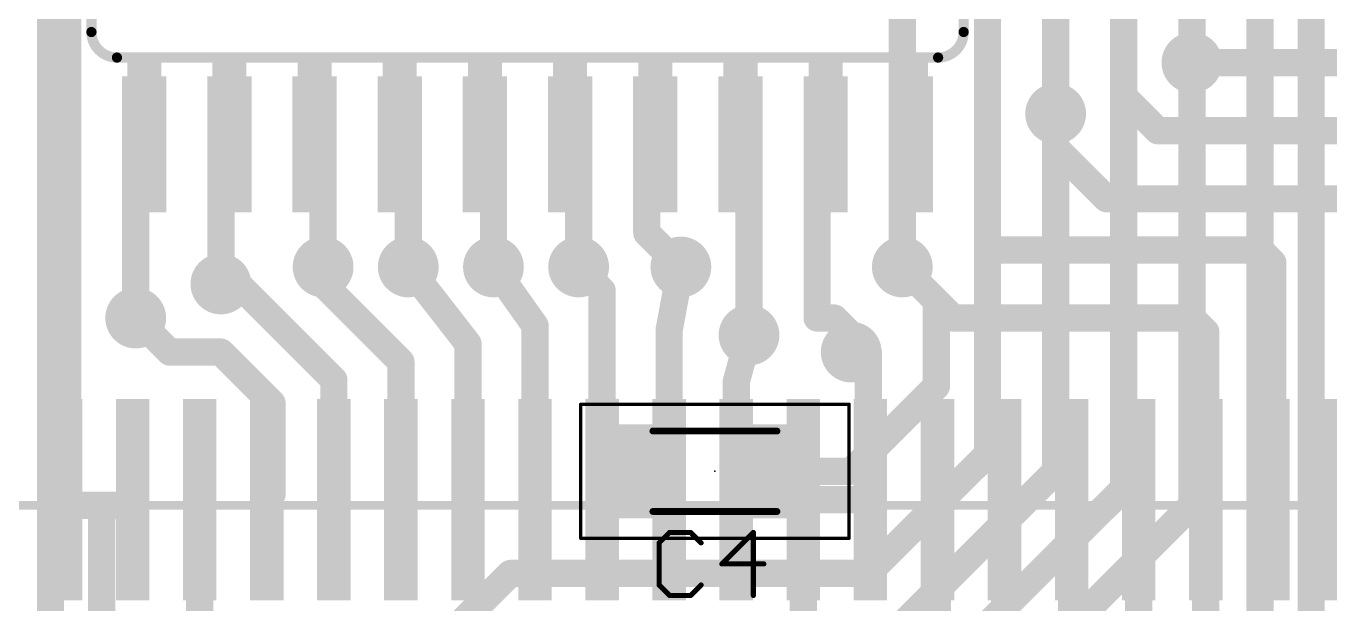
# Model space of a CAD drawing. Extents: x -31.8 to 31.8, y -40.8 to 40.8.
# Drawn here: x -14.59 to 4.85, y -8.08 to 0.55 of the extents above; entities that cross this region are included whole.
import ezdxf

# ---------------------------------------------------------------- set-up
doc = ezdxf.new("R2010")
doc.units = 0
for name, color, linetype in [('1', 12, 'CONTINUOUS'), ('16', 132, 'CONTINUOUS'), ('18', 110, 'CONTINUOUS'), ('21', 253, 'CONTINUOUS'), ('22', 253, 'CONTINUOUS'), ('23', 53, 'CONTINUOUS'), ('25', 253, 'CONTINUOUS'), ('39', 12, 'CONTINUOUS'), ('51', 253, 'CONTINUOUS')]:
    doc.layers.add(name, color=color, linetype=linetype)

# ---------------------------------------------------------------- blocks, each defined once
blk = doc.blocks.new('RECT')
blk.add_solid([(-0.5, -0.5), (0.5, -0.5), (-0.5, 0.5), (0.5, 0.5)])
blk = doc.blocks.new('ROUNDV')
at = {"const_width": 0.5}
blk.add_lwpolyline([(0, -0.25, 1), (0, 0.25, 1), (0, -0.25)], format="xyb", dxfattribs=at)

msp = doc.modelspace()

# ---------------------------------------------------------------- linework, layer by layer
at = {"layer": '1', "const_width": 0.4064}
for points in [[(0.762, -0.762), (0.762, 29.972)], [(4.572, 6.604), (4.572, -32.004)], [(3.81, 3.556), (3.81, -21.844)], [(2.794, 0), (2.794, 3.302)], [(-0.254, 2.286), (-0.254, -5.842)], [(-1.524, -1.27), (-1.524, 1.016)], [(1.778, 1.016), (1.778, -6.35)], [(-14.224, 0.762), (-14.224, -22.352)], [(2.794, 0), (2.794, -6.604)], [(0.762, -0.762), (0.762, -6.096)], [(-12.827, -1.143), (-12.954, -1.016)], [(-12.954, -1.016), (-12.954, -3.81)], [(-12.827, -1.2192), (-12.827, -1.143)], [(-10.287, -1.143), (-10.16, -1.27)], [(-10.287, -1.2192), (-10.287, -1.143)], [(-3.937, -1.143), (-3.81, -1.016)], [(-3.937, -1.2192), (-3.937, -1.143)], [(-3.81, -1.016), (-3.81, -4.064)], [(-1.397, -1.143), (-1.524, -1.27)], [(-1.397, -1.143), (-1.27, -1.016)], [(-1.397, -1.2192), (-1.397, -1.143)], [(-11.6332, -1.2192), (-11.684, -1.27)], [(-11.684, -1.27), (-11.684, -3.302)], [(-11.557, -1.2192), (-11.6332, -1.2192)], [(-10.16, -1.27), (-10.16, -3.048)], [(-9.017, -1.2192), (-9.0678, -1.27)], [(-9.0678, -1.27), (-8.89, -1.27)], [(-8.89, -1.27), (-8.89, -3.048)], [(-7.747, -1.2192), (-7.6708, -1.2192)], [(-7.6708, -1.2192), (-7.62, -1.27)], [(-7.62, -1.27), (-7.62, -3.048)], [(-6.477, -1.2192), (-6.4008, -1.2192)], [(-6.4008, -1.2192), (-6.35, -1.27)], [(-6.35, -1.27), (-6.35, -3.048)], [(-5.2578, -1.27), (-5.334, -1.27)], [(-5.334, -1.27), (-5.334, -2.54)], [(-5.207, -1.2192), (-5.2578, -1.27)], [(-2.7178, -1.27), (-2.794, -1.27)], [(-2.794, -1.27), (-2.794, -3.81)], [(-2.667, -1.2192), (-2.7178, -1.27)], [(-1.4478, -1.27), (-1.524, -1.27)], [(-1.524, -1.27), (-1.524, -3.048)], [(-1.397, -1.2192), (-1.4478, -1.27)], [(-5.334, -2.54), (-4.826, -3.048)], [(-1.524, -3.048), (-1.016, -3.556)], [(-1.016, -3.556), (-1.016, -4.826)], [(-2.794, -3.81), (-2.54, -3.81)], [(-2.54, -3.81), (-2.286, -4.064)], [(-2.286, -4.064), (-2.286, -4.318)], [(-1.016, -4.826), (-2.286, -6.096)], [(-0.254, -5.842), (-2.032, -7.62)], [(-2.286, -6.096), (-3.318, -6.096)], [(0.762, -6.096), (-1.524, -8.382)], [(1.778, -6.35), (-1.016, -9.144)], [(2.794, -6.604), (-0.508, -9.906)], [(-7.366, -7.62), (-8.89, -9.144)], [(-2.032, -7.62), (-7.366, -7.62)]]:
    msp.add_lwpolyline(points, dxfattribs=at)
at = {"layer": '1', "const_width": 0.2032}
for points in [[(2.8956, 0, 1), (2.6924, 0)], [(2.6924, 0, 1), (2.8956, 0)], [(0.8636, -0.762, 1), (0.6604, -0.762)], [(0.6604, -0.762, 1), (0.8636, -0.762)], [(-12.8524, -1.016, 1), (-13.0556, -1.016)], [(-12.8822, -0.9442, 1), (-13.0258, -1.0878)], [(-12.7254, -1.143, 1), (-12.9286, -1.143)], [(-12.8988, -1.2148, 1), (-12.7552, -1.0712)], [(-10.1854, -1.143, 1), (-10.3886, -1.143)], [(-10.2152, -1.0712, 1), (-10.3588, -1.2148)], [(-3.8354, -1.143, 1), (-4.0386, -1.143)], [(-4.0088, -1.0712, 1), (-3.8652, -1.2148)], [(-3.7084, -1.016, 1), (-3.9116, -1.016)], [(-3.7382, -1.0878, 1), (-3.8818, -0.9442)], [(-1.2954, -1.143, 1), (-1.4986, -1.143)], [(-1.4688, -1.0712, 1), (-1.3252, -1.2148)], [(-1.3252, -1.2148, 1), (-1.4688, -1.0712)], [(-1.1982, -1.0878, 1), (-1.3418, -0.9442)], [(-12.9286, -1.2192, 1), (-12.7254, -1.2192)], [(-11.5824, -1.27, 1), (-11.7856, -1.27)], [(-11.7558, -1.1982, 1), (-11.6122, -1.3418)], [(-11.6332, -1.1176, 1), (-11.6332, -1.3208)], [(-11.5614, -1.291, 1), (-11.705, -1.1474)], [(-11.557, -1.3208, 1), (-11.557, -1.1176)], [(-10.3886, -1.2192, 1), (-10.1854, -1.2192)], [(-10.0584, -1.27, 1), (-10.2616, -1.27)], [(-10.2318, -1.3418, 1), (-10.0882, -1.1982)], [(-9.0678, -1.1684, 1), (-9.0678, -1.3716)], [(-9.1396, -1.1982, 1), (-8.996, -1.3418)], [(-8.9452, -1.291, 1), (-9.0888, -1.1474)], [(-8.7884, -1.27, 1), (-8.9916, -1.27)], [(-8.89, -1.3716, 1), (-8.89, -1.1684)], [(-7.747, -1.1176, 1), (-7.747, -1.3208)], [(-7.599, -1.1474, 1), (-7.7426, -1.291)], [(-7.5184, -1.27, 1), (-7.7216, -1.27)], [(-7.6918, -1.3418, 1), (-7.5482, -1.1982)], [(-7.6708, -1.3208, 1), (-7.6708, -1.1176)], [(-6.477, -1.1176, 1), (-6.477, -1.3208)], [(-6.329, -1.1474, 1), (-6.4726, -1.291)], [(-6.2484, -1.27, 1), (-6.4516, -1.27)], [(-6.4218, -1.3418, 1), (-6.2782, -1.1982)], [(-6.4008, -1.3208, 1), (-6.4008, -1.1176)], [(-5.334, -1.1684, 1), (-5.334, -1.3716)], [(-5.2324, -1.27, 1), (-5.4356, -1.27)], [(-5.3296, -1.1982, 1), (-5.186, -1.3418)], [(-5.1352, -1.291, 1), (-5.2788, -1.1474)], [(-5.2578, -1.3716, 1), (-5.2578, -1.1684)], [(-4.0386, -1.2192, 1), (-3.8354, -1.2192)], [(-2.794, -1.1684, 1), (-2.794, -1.3716)], [(-2.6924, -1.27, 1), (-2.8956, -1.27)], [(-2.7896, -1.1982, 1), (-2.646, -1.3418)], [(-2.5952, -1.291, 1), (-2.7388, -1.1474)], [(-2.7178, -1.3716, 1), (-2.7178, -1.1684)], [(-1.524, -1.1684, 1), (-1.524, -1.3716)], [(-1.4224, -1.27, 1), (-1.6256, -1.27)], [(-1.5958, -1.1982, 1), (-1.4522, -1.3418)], [(-1.5196, -1.1982, 1), (-1.376, -1.3418)], [(-1.4986, -1.2192, 1), (-1.2954, -1.2192)], [(-1.3252, -1.291, 1), (-1.4688, -1.1474)], [(-1.4478, -1.3716, 1), (-1.4478, -1.1684)], [(-1.6256, -1.27, 1), (-1.4224, -1.27)], [(-5.4356, -2.54, 1), (-5.2324, -2.54)], [(-5.2622, -2.4682, 1), (-5.4058, -2.6118)], [(-4.8978, -3.1198, 1), (-4.7542, -2.9762)], [(-1.4522, -2.9762, 1), (-1.5958, -3.1198)], [(-10.2616, -3.048, 1), (-10.0584, -3.048)], [(-8.9916, -3.048, 1), (-8.7884, -3.048)], [(-7.7216, -3.048, 1), (-7.5184, -3.048)], [(-6.4516, -3.048, 1), (-6.2484, -3.048)], [(-1.6256, -3.048, 1), (-1.4224, -3.048)], [(-11.7856, -3.302, 1), (-11.5824, -3.302)], [(-0.9144, -3.556, 1), (-1.1176, -3.556)], [(-1.0878, -3.6278, 1), (-0.9442, -3.4842)], [(-2.794, -3.7084, 1), (-2.794, -3.9116)], [(-2.4682, -3.7382, 1), (-2.6118, -3.8818)], [(-2.54, -3.9116, 1), (-2.54, -3.7084)], [(-13.0556, -3.81, 1), (-12.8524, -3.81)], [(-2.8956, -3.81, 1), (-2.6924, -3.81)], [(-2.1844, -4.064, 1), (-2.3876, -4.064)], [(-3.9116, -4.064, 1), (-3.7084, -4.064)], [(-2.3578, -4.1358, 1), (-2.2142, -3.9922)], [(-2.3876, -4.318, 1), (-2.1844, -4.318)], [(-0.9442, -4.8978, 1), (-1.0878, -4.7542)], [(-1.1176, -4.826, 1), (-0.9144, -4.826)], [(-0.3556, -5.842, 1), (-0.1524, -5.842)], [(-0.1822, -5.9138, 1), (-0.3258, -5.7702)], [(-3.318, -5.9944, 1), (-3.318, -6.1976)], [(-2.3578, -6.0242, 1), (-2.2142, -6.1678)], [(-2.286, -6.1976, 1), (-2.286, -5.9944)], [(0.6604, -6.096, 1), (0.8636, -6.096)], [(0.8338, -6.1678, 1), (0.6902, -6.0242)], [(1.8498, -6.4218, 1), (1.7062, -6.2782)], [(1.6764, -6.35, 1), (1.8796, -6.35)], [(2.8658, -6.6758, 1), (2.7222, -6.5322)], [(2.6924, -6.604, 1), (2.8956, -6.604)], [(-7.366, -7.5184, 1), (-7.366, -7.7216)], [(-7.2942, -7.6918, 1), (-7.4378, -7.5482)], [(-2.1038, -7.5482, 1), (-1.9602, -7.6918)], [(-2.032, -7.7216, 1), (-2.032, -7.5184)]]:
    msp.add_lwpolyline(points, format="xyb", dxfattribs=at)
at = {"layer": '16', "const_width": 0.4064}
for points in [[(-0.254, 2.286), (-0.254, -2.794)], [(1.778, -0.508), (1.778, 1.016)], [(-13.97, 0.762), (-13.97, -5.304)], [(6.858, 0), (2.794, 0)], [(2.286, -1.016), (1.778, -0.508)], [(0.762, -0.762), (0.762, -1.27)], [(6.096, -1.016), (2.286, -1.016)], [(0.762, -1.27), (1.524, -2.032)], [(1.524, -2.032), (5.08, -2.032)], [(-0.254, -2.794), (3.81, -2.794)], [(3.81, -2.794), (4, -2.984)], [(-10.16, -3.048), (-10.16, -3.302)], [(-8.89, -3.048), (-8, -4.192)], [(-7.62, -3.048), (-7, -3.922)], [(-6.35, -3.048), (-6, -3.398)], [(-4.826, -3.048), (-5, -3.984)], [(-1.524, -3.048), (-0.762, -3.81)], [(4, -2.984), (4, -6.52)], [(-11.684, -3.302), (-11.43, -3.302)], [(-11.43, -3.302), (-10, -4.732)], [(-10.16, -3.302), (-9, -4.462)], [(-6, -3.398), (-6, -6.52)], [(-12.954, -3.81), (-12.446, -4.318)], [(-0.762, -3.81), (2.794, -3.81)], [(2.794, -3.81), (3, -4.016)], [(-7, -3.922), (-7, -6.52)], [(-5, -3.984), (-5, -6.52)], [(-3.81, -4.064), (-4, -4.762)], [(3, -4.016), (3, -6.52)], [(-8, -4.192), (-8, -6.52)], [(-12.446, -4.318), (-11.684, -4.318)], [(-11.684, -4.318), (-10.922, -5.08)], [(-9, -4.462), (-9, -6.52)], [(-2.286, -4.318), (-2.032, -4.318)], [(-2.032, -4.318), (-2.032, -6.52)], [(-10, -4.732), (-10, -6.52)], [(-4, -4.762), (-4, -6.52)], [(-10.922, -5.08), (-10.922, -6.442)], [(-13.97, -5.304), (-14, -6.52)], [(5.08, -5.668), (5, -6.52)], [(-14, -6.52), (-13.97, -6.55)], [(-13.97, -6.55), (-13.97, -6.604)], [(-13.97, -6.604), (-13.462, -6.604)], [(-13.462, -6.604), (-13.084, -6.604)], [(-13.462, -6.604), (-13.462, -10.16)], [(-13.084, -6.604), (-13, -6.52)], [(-12, -9.59), (-12, -6.52)], [(-10.922, -6.442), (-11, -6.52)], [(-11, -6.52), (-11, -6.78)], [(-2, -6.52), (-3, -6.52)], [(-3, -6.52), (-3, -8.334)], [(-2.032, -6.52), (-2, -6.52)], [(-1, -6.52), (-1, -9.382)], [(0, -6.52), (0, -9.652)], [(1, -6.52), (1, -10.43)], [(2, -6.52), (2, -10.128)], [(3, -6.52), (3, -9.35)], [(3, -6.52), (3, -6.81)], [(3, -6.81), (3.048, -6.858)]]:
    msp.add_lwpolyline(points, dxfattribs=at)
at = {"layer": '16', "const_width": 0.2032}
for points in [[(2.794, 0.1016, 1), (2.794, -0.1016)], [(1.8498, -0.4362, 1), (1.7062, -0.5798)], [(0.8636, -0.762, 1), (0.6604, -0.762)], [(1.6764, -0.508, 1), (1.8796, -0.508)], [(2.286, -0.9144, 1), (2.286, -1.1176)], [(2.2142, -1.0878, 1), (2.3578, -0.9442)], [(0.8338, -1.1982, 1), (0.6902, -1.3418)], [(0.6604, -1.27, 1), (0.8636, -1.27)], [(1.524, -1.9304, 1), (1.524, -2.1336)], [(1.4522, -2.1038, 1), (1.5958, -1.9602)], [(-0.254, -2.6924, 1), (-0.254, -2.8956)], [(-0.3556, -2.794, 1), (-0.1524, -2.794)], [(3.8818, -2.7222, 1), (3.7382, -2.8658)], [(3.81, -2.8956, 1), (3.81, -2.6924)], [(-10.0584, -3.048, 1), (-10.2616, -3.048)], [(-8.8098, -2.9856, 1), (-8.9702, -3.1104)], [(-7.5371, -2.9892, 1), (-7.7029, -3.1068)], [(-6.2782, -2.9762, 1), (-6.4218, -3.1198)], [(-4.7261, -3.0666, 1), (-4.9259, -3.0294)], [(-1.4522, -2.9762, 1), (-1.5958, -3.1198)], [(4.1016, -2.984, 1), (3.8984, -2.984)], [(3.9282, -3.0558, 1), (4.0718, -2.9122)], [(-11.684, -3.2004, 1), (-11.684, -3.4036)], [(-11.3582, -3.2302, 1), (-11.5018, -3.3738)], [(-11.43, -3.4036, 1), (-11.43, -3.2004)], [(-10.0882, -3.2302, 1), (-10.2318, -3.3738)], [(-10.2616, -3.302, 1), (-10.0584, -3.302)], [(-5.8984, -3.398, 1), (-6.1016, -3.398)], [(-6.0718, -3.4698, 1), (-5.9282, -3.3262)], [(-12.8822, -3.7382, 1), (-13.0258, -3.8818)], [(-0.762, -3.7084, 1), (-0.762, -3.9116)], [(-0.8338, -3.8818, 1), (-0.6902, -3.7382)], [(2.8658, -3.7382, 1), (2.7222, -3.8818)], [(2.794, -3.9116, 1), (2.794, -3.7084)], [(-6.8984, -3.922, 1), (-7.1016, -3.922)], [(-7.0829, -3.9808, 1), (-6.9171, -3.8632)], [(-4.8984, -3.984, 1), (-5.1016, -3.984)], [(-5.0999, -3.9654, 1), (-4.9001, -4.0026)], [(-3.712, -4.0907, 1), (-3.908, -4.0373)], [(3.1016, -4.016, 1), (2.8984, -4.016)], [(2.9282, -4.0878, 1), (3.0718, -3.9442)], [(-7.8984, -4.192, 1), (-8.1016, -4.192)], [(-8.0802, -4.2544, 1), (-7.9198, -4.1296)], [(-12.446, -4.2164, 1), (-12.446, -4.4196)], [(-12.5178, -4.3898, 1), (-12.3742, -4.2462)], [(-11.6122, -4.2462, 1), (-11.7558, -4.3898)], [(-11.684, -4.4196, 1), (-11.684, -4.2164)], [(-8.8984, -4.462, 1), (-9.1016, -4.462)], [(-2.286, -4.2164, 1), (-2.286, -4.4196)], [(-1.9304, -4.318, 1), (-2.1336, -4.318)], [(-2.032, -4.4196, 1), (-2.032, -4.2164)], [(-9.0718, -4.5338, 1), (-8.9282, -4.3902)], [(-9.8984, -4.732, 1), (-10.1016, -4.732)], [(-10.0718, -4.8038, 1), (-9.9282, -4.6602)], [(-3.8984, -4.762, 1), (-4.1016, -4.762)], [(-4.098, -4.7353, 1), (-3.902, -4.7887)], [(-10.8204, -5.08, 1), (-11.0236, -5.08)], [(-10.9938, -5.1518, 1), (-10.8502, -5.0082)], [(-13.8684, -5.3065, 1), (-14.0716, -5.3015)], [(-14.0716, -5.304, 1), (-13.8684, -5.304)], [(-13.9282, -6.4482, 1), (-14.0718, -6.5918)], [(-13.8684, -6.55, 1), (-14.0716, -6.55)], [(-13.97, -6.5024, 1), (-13.97, -6.7056)], [(-14.0418, -6.6218, 1), (-13.8982, -6.4782)], [(-13.462, -6.5024, 1), (-13.462, -6.7056)], [(-13.3604, -6.604, 1), (-13.5636, -6.604)], [(-13.462, -6.7056, 1), (-13.462, -6.5024)], [(-13.084, -6.7056, 1), (-13.084, -6.5024)], [(-12.9282, -6.5918, 1), (-13.0718, -6.4482)], [(-11.8984, -6.52, 1), (-12.1016, -6.52)], [(-10.8984, -6.52, 1), (-11.1016, -6.52)], [(-11.0718, -6.4482, 1), (-10.9282, -6.5918)], [(-11.0236, -6.442, 1), (-10.8204, -6.442)], [(-10.8502, -6.5138, 1), (-10.9938, -6.3702)], [(-3, -6.4184, 1), (-3, -6.6216)], [(-2.8984, -6.52, 1), (-3.1016, -6.52)], [(-2.032, -6.4184, 1), (-2.032, -6.6216)], [(-2, -6.6216, 1), (-2, -6.4184)], [(-2, -6.6216, 1), (-2, -6.4184)], [(-0.8984, -6.52, 1), (-1.1016, -6.52)], [(0.1016, -6.52, 1), (-0.1016, -6.52)], [(1.1016, -6.52, 1), (0.8984, -6.52)], [(2.1016, -6.52, 1), (1.8984, -6.52)], [(3.1016, -6.52, 1), (2.8984, -6.52)], [(3.1016, -6.52, 1), (2.8984, -6.52)], [(4.8988, -6.5105, 1), (5.1012, -6.5295)], [(-14.1016, -6.5175, 1), (-13.8984, -6.5225)], [(-14.0716, -6.604, 1), (-13.8684, -6.604)], [(-13.1558, -6.5322, 1), (-13.0122, -6.6758)], [(-10.1016, -6.52, 1), (-9.8984, -6.52)], [(-9.1016, -6.52, 1), (-8.8984, -6.52)], [(-8.1016, -6.52, 1), (-7.8984, -6.52)], [(-7.1016, -6.52, 1), (-6.8984, -6.52)], [(-6.1016, -6.52, 1), (-5.8984, -6.52)], [(-5.1016, -6.52, 1), (-4.8984, -6.52)], [(-4.1016, -6.52, 1), (-3.8984, -6.52)], [(-2.1336, -6.52, 1), (-1.9304, -6.52)], [(2.8984, -6.52, 1), (3.1016, -6.52)], [(3.0718, -6.7382, 1), (2.9282, -6.8818)], [(3.8984, -6.52, 1), (4.1016, -6.52)], [(-11.1016, -6.78, 1), (-10.8984, -6.78)], [(2.8984, -6.81, 1), (3.1016, -6.81)], [(2.9762, -6.9298, 1), (3.1198, -6.7862)]]:
    msp.add_lwpolyline(points, format="xyb", dxfattribs=at)
at = {"layer": '21', "const_width": 0.1524}
for points in [[(-13.6144, 7.1628), (-13.6144, 0.4572)], [(-0.6096, 0.4572), (-0.6096, 2.54)]]:
    msp.add_lwpolyline(points, dxfattribs=at)
at = {"layer": '21'}
for points, const_width in [([(-13.6144, 0.4572, 0.4142), (-13.2334, 0.0762)], 0.1524), ([(-13.5763, 0.4572, 1), (-13.6525, 0.4572)], 0.0762), ([(-13.6525, 0.4572, 1), (-13.5763, 0.4572)], 0.0762), ([(-0.9906, 0.0762, 0.4142), (-0.6096, 0.4572)], 0.1524), ([(-0.5715, 0.4572, 1), (-0.6477, 0.4572)], 0.0762), ([(-0.6477, 0.4572, 1), (-0.5715, 0.4572)], 0.0762), ([(-13.2334, 0.0381, 1), (-13.2334, 0.1143)], 0.0762), ([(-0.9906, 0.1143, 1), (-0.9906, 0.0381)], 0.0762)]:
    msp.add_lwpolyline(points, format="xyb", dxfattribs=dict(at, const_width=const_width))
at = {"layer": '22', "const_width": 0.127}
msp.add_lwpolyline([(20.4, -6.604), (-20.4, -6.604)], dxfattribs=at)
at = {"layer": '23'}
msp.add_point((-4.318, -6.096), dxfattribs=at)
at = {"layer": '25', "const_width": 0.0762}
for points in [[(-4.9942, -7.0083), (-5.1509, -7.1651)], [(-4.6806, -7.0083), (-4.9942, -7.0083)], [(-4.5239, -7.1651), (-4.6806, -7.0083)], [(-3.7451, -7.0083), (-4.2154, -7.4786)], [(-3.7451, -7.9489), (-3.7451, -7.0083)], [(-5.1509, -7.1651), (-5.1509, -7.7921)], [(-4.2154, -7.4786), (-3.5884, -7.4786)], [(-5.1509, -7.7921), (-4.9942, -7.9489)], [(-4.6806, -7.9489), (-4.5239, -7.7921)], [(-4.9942, -7.9489), (-4.6806, -7.9489)]]:
    msp.add_lwpolyline(points, dxfattribs=at)
at = {"layer": '25', "const_width": 0.0381}
for points in [[(-4.9942, -6.9892, 1), (-4.9942, -7.0273)], [(-4.9807, -7.0218, 1), (-5.0076, -6.9948)], [(-4.6672, -6.9948, 1), (-4.6941, -7.0218)], [(-4.6806, -7.0273, 1), (-4.6806, -6.9892)], [(-3.7261, -7.0083, 1), (-3.7642, -7.0083)], [(-3.7316, -7.0218, 1), (-3.7586, -6.9948)], [(-5.1319, -7.1651, 1), (-5.17, -7.1651)], [(-5.1644, -7.1516, 1), (-5.1375, -7.1785)], [(-4.5373, -7.1785, 1), (-4.5104, -7.1516)], [(-4.2154, -7.4596, 1), (-4.2154, -7.4977)], [(-4.2289, -7.4651, 1), (-4.2019, -7.4921)], [(-3.5884, -7.4977, 1), (-3.5884, -7.4596)], [(-5.1375, -7.7787, 1), (-5.1644, -7.8056)], [(-5.17, -7.7921, 1), (-5.1319, -7.7921)], [(-4.5104, -7.8056, 1), (-4.5373, -7.7787)], [(-4.9942, -7.9299, 1), (-4.9942, -7.968)], [(-5.0076, -7.9624, 1), (-4.9807, -7.9354)], [(-4.6941, -7.9354, 1), (-4.6672, -7.9624)], [(-4.6806, -7.968, 1), (-4.6806, -7.9299)], [(-3.7642, -7.9489, 1), (-3.7261, -7.9489)]]:
    msp.add_lwpolyline(points, format="xyb", dxfattribs=at)
at = {"layer": '39', "const_width": 0.05}
for points in [[(-6.318, -7.096), (-6.318, -5.096)], [(-6.318, -5.096), (-2.318, -5.096)], [(-2.318, -5.096), (-2.318, -7.096)], [(-2.318, -7.096), (-6.318, -7.096)]]:
    msp.add_lwpolyline(points, dxfattribs=at)
at = {"layer": '39', "const_width": 0.025}
for points in [[(-6.3055, -5.096, 1), (-6.3305, -5.096)], [(-6.318, -5.0835, 1), (-6.318, -5.1085)], [(-2.3055, -5.096, 1), (-2.3305, -5.096)], [(-2.318, -5.1085, 1), (-2.318, -5.0835)], [(-6.318, -7.0835, 1), (-6.318, -7.1085)], [(-6.3305, -7.096, 1), (-6.3055, -7.096)], [(-2.3305, -7.096, 1), (-2.3055, -7.096)], [(-2.318, -7.1085, 1), (-2.318, -7.0835)]]:
    msp.add_lwpolyline(points, format="xyb", dxfattribs=at)
at = {"layer": '51'}
for points, const_width in [([(-13.2334, 0.0762), (-0.9906, 0.0762)], 0.1524), ([(-5.243, -5.496), (-3.393, -5.496)], 0.1016), ([(-3.393, -6.696), (-5.243, -6.696)], 0.1016)]:
    msp.add_lwpolyline(points, dxfattribs=dict(at, const_width=const_width))
for points, const_width in [([(-13.2334, 0.1143, 1), (-13.2334, 0.0381)], 0.0762), ([(-0.9906, 0.0381, 1), (-0.9906, 0.1143)], 0.0762), ([(-5.243, -5.4706, 1), (-5.243, -5.5214)], 0.0508), ([(-3.393, -5.5214, 1), (-3.393, -5.4706)], 0.0508), ([(-5.243, -6.6706, 1), (-5.243, -6.7214)], 0.0508), ([(-3.393, -6.7214, 1), (-3.393, -6.6706)], 0.0508)]:
    msp.add_lwpolyline(points, format="xyb", dxfattribs=dict(at, const_width=const_width))

# ---------------------------------------------------------------- block references
at = {"layer": '1', "rotation": 180}
for p, xscale, yscale in [((-12.827, -1.2192), 0.6604, 2.032), ((-11.557, -1.2192), 0.6604, 2.032), ((-10.287, -1.2192), 0.6604, 2.032), ((-9.017, -1.2192), 0.6604, 2.032), ((-7.747, -1.2192), 0.6604, 2.032), ((-6.477, -1.2192), 0.6604, 2.032), ((-5.207, -1.2192), 0.6604, 2.032), ((-3.937, -1.2192), 0.6604, 2.032), ((-2.667, -1.2192), 0.6604, 2.032), ((-1.397, -1.2192), 0.6604, 2.032), ((-5.318, -6.096), 1.1, 1.4), ((-3.318, -6.096), 1.1, 1.4)]:
    msp.add_blockref('RECT', p, dxfattribs=dict(at, xscale=xscale, yscale=yscale))
at = {"layer": '16', "xscale": 0.5, "yscale": 3, "rotation": 180}
for p in [(-14, -6.52), (-13, -6.52), (-12, -6.52), (-11, -6.52), (-10, -6.52), (-9, -6.52), (-8, -6.52), (-7, -6.52), (-6, -6.52), (-5, -6.52), (-4, -6.52), (-3, -6.52), (-2, -6.52), (-1, -6.52), (0, -6.52), (1, -6.52), (2, -6.52), (3, -6.52), (4, -6.52), (5, -6.52)]:
    msp.add_blockref('RECT', p, dxfattribs=at)
at = {"layer": '18', "xscale": 0.9064, "yscale": 0.9064}
for p in [(2.794, 0), (2.794, 0), (0.762, -0.762), (0.762, -0.762), (-10.16, -3.048), (-10.16, -3.048), (-8.89, -3.048), (-8.89, -3.048), (-7.62, -3.048), (-7.62, -3.048), (-6.35, -3.048), (-6.35, -3.048), (-4.826, -3.048), (-4.826, -3.048), (-1.524, -3.048), (-1.524, -3.048), (-11.684, -3.302), (-11.684, -3.302), (-12.954, -3.81), (-12.954, -3.81), (-3.81, -4.064), (-3.81, -4.064), (-2.286, -4.318), (-2.286, -4.318)]:
    msp.add_blockref('ROUNDV', p, dxfattribs=at)
at = {"layer": '51', "rotation": 180}
for p, xscale, yscale in [((-12.827, 0.0127), 0.508, 0.127), ((-11.557, 0.0127), 0.508, 0.127), ((-10.287, 0.0127), 0.508, 0.127), ((-9.017, 0.0127), 0.508, 0.127), ((-7.747, 0.0127), 0.508, 0.127), ((-6.477, 0.0127), 0.508, 0.127), ((-5.207, 0.0127), 0.508, 0.127), ((-3.937, 0.0127), 0.508, 0.127), ((-2.667, 0.0127), 0.508, 0.127), ((-1.397, 0.0127), 0.508, 0.127), ((-12.827, -0.7874), 0.508, 1.4732), ((-11.557, -0.7874), 0.508, 1.4732), ((-10.287, -0.7874), 0.508, 1.4732), ((-9.017, -0.7874), 0.508, 1.4732), ((-7.747, -0.7874), 0.508, 1.4732), ((-6.477, -0.7874), 0.508, 1.4732), ((-5.207, -0.7874), 0.508, 1.4732), ((-3.937, -0.7874), 0.508, 1.4732), ((-2.667, -0.7874), 0.508, 1.4732), ((-1.397, -0.7874), 0.508, 1.4732), ((-5.068, -6.096), 0.5, 1.3), ((-3.568, -6.096), 0.5, 1.3)]:
    msp.add_blockref('RECT', p, dxfattribs=dict(at, xscale=xscale, yscale=yscale))

doc.saveas('drawing.dxf')
